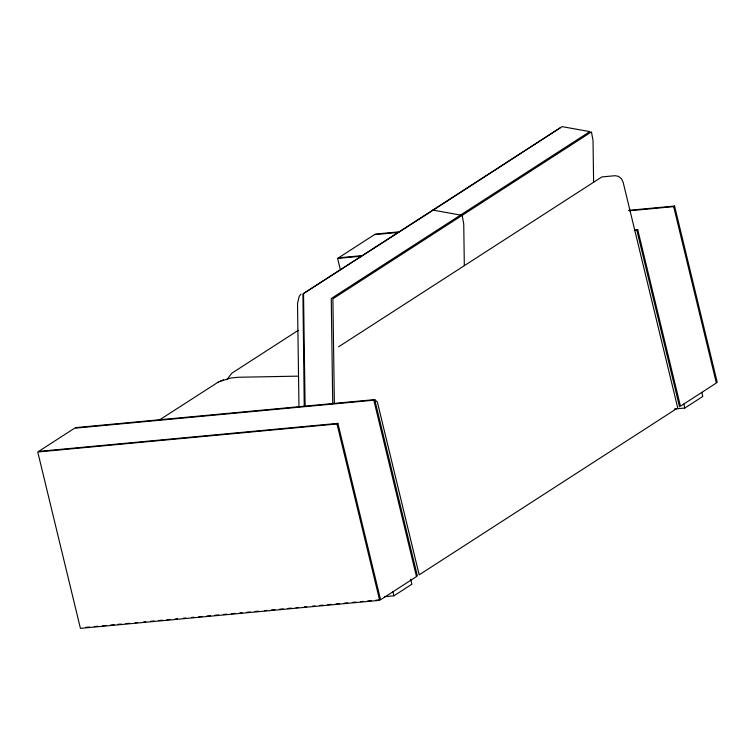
<?xml version="1.0" encoding="UTF-8"?>
<svg xmlns="http://www.w3.org/2000/svg" width="755" height="755" viewBox="0 0 755 755"><rect width="100%" height="100%" fill="white"/><g stroke="black" fill="none" stroke-linecap="round" stroke-linejoin="round"><path stroke-width="1.13" d="M432.03 210.928L560.002 127.972M226.906 379.633L231.804 373.234L298.178 330.388M301.009 294.129L299.225 296.224L297.517 303.425L298.971 407.077M340.09 268.629L337.617 258.418L375.329 234.078L398.8 231.879M158.984 420.233L218.176 382.143M338.627 346.781L601.858 176.934L615.117 175.698L618.496 176.349L621.431 178.709L623.13 182.163L677.745 407.936L419.176 574.838L377.358 401.981L374.707 399.612L75.462 427.641M337.004 423.951L379.671 600.338L80.426 628.368L37.75 451.981L337.004 423.951L337.9 423.376L380.567 599.753L416.486 576.575L373.81 400.188L374.707 399.612L417.383 575.999M634.521 230.605L637.767 229.813L680.444 406.19L716.353 383.011L673.677 206.625L674.574 206.049L717.25 382.436M384.597 596.686L393.931 595.808L411.89 584.219L410.673 579.179M674.328 409.031L684.823 408.04L702.782 396.45L701.81 392.421M220.092 381.332L230.794 378.01L238.155 377.264L298.3 376.141M217.44 382.502L223.48 379.793M628.811 210.334L674.574 206.049M374.433 234.654L397.904 232.464M629.085 210.805L673.677 206.625M338.514 257.842L360.815 255.747M634.247 230.143L637.767 229.813M337.617 258.418L361.088 256.219M373.81 400.188L74.556 428.217L38.647 451.405L337.9 423.376M86.013 627.348L89.534 627.018M94.224 626.574L97.754 626.244M102.444 625.81L105.964 625.48M110.655 625.036L114.175 624.706M117.695 624.376L121.215 624.055M125.915 623.611L129.435 623.281M135.305 622.733L137.646 622.507M143.516 621.96L145.866 621.742M150.556 621.299L154.077 620.969M158.776 620.534L162.297 620.204M166.987 619.761L170.507 619.43M175.198 618.996L177.548 618.77M183.418 618.222L185.768 618.005M191.628 617.458L193.978 617.231M198.669 616.797L202.189 616.467M206.889 616.023L210.409 615.693M215.099 615.259L218.62 614.929M223.32 614.485L226.84 614.155M231.53 613.721L235.05 613.39M239.75 612.947L242.091 612.73M246.791 612.286L250.311 611.956M255.001 611.522L258.521 611.191M264.392 610.644L266.741 610.417M271.432 609.983L274.952 609.653M279.643 609.209L283.163 608.879M287.863 608.445L291.383 608.115M296.073 607.671L298.423 607.454M304.293 606.907L306.634 606.68M312.504 606.133L314.854 605.916M319.544 605.472L323.065 605.142M327.764 604.708L331.285 604.377M335.975 603.934L339.495 603.604M344.186 603.169L347.715 602.839M352.406 602.396L355.926 602.065M360.616 601.622L362.966 601.405M367.657 600.971L371.177 600.64M375.877 600.197L379.397 599.866M432.804 210.088L462.173 215.354L463.74 224.084L464.325 265.647M430.907 211.655L302.925 293.912L304.246 406.407M683.851 404.01L684.823 408.04M636.871 230.388L679.538 406.775M392.959 591.778L393.931 595.808M593.609 182.2L593.024 140.628L591.458 131.898L332.889 298.81L334.361 403.651M332.738 403.821L331.256 298.518L589.825 131.606L562.088 126.632L303.519 293.535L305.105 406.398"/></g></svg>
